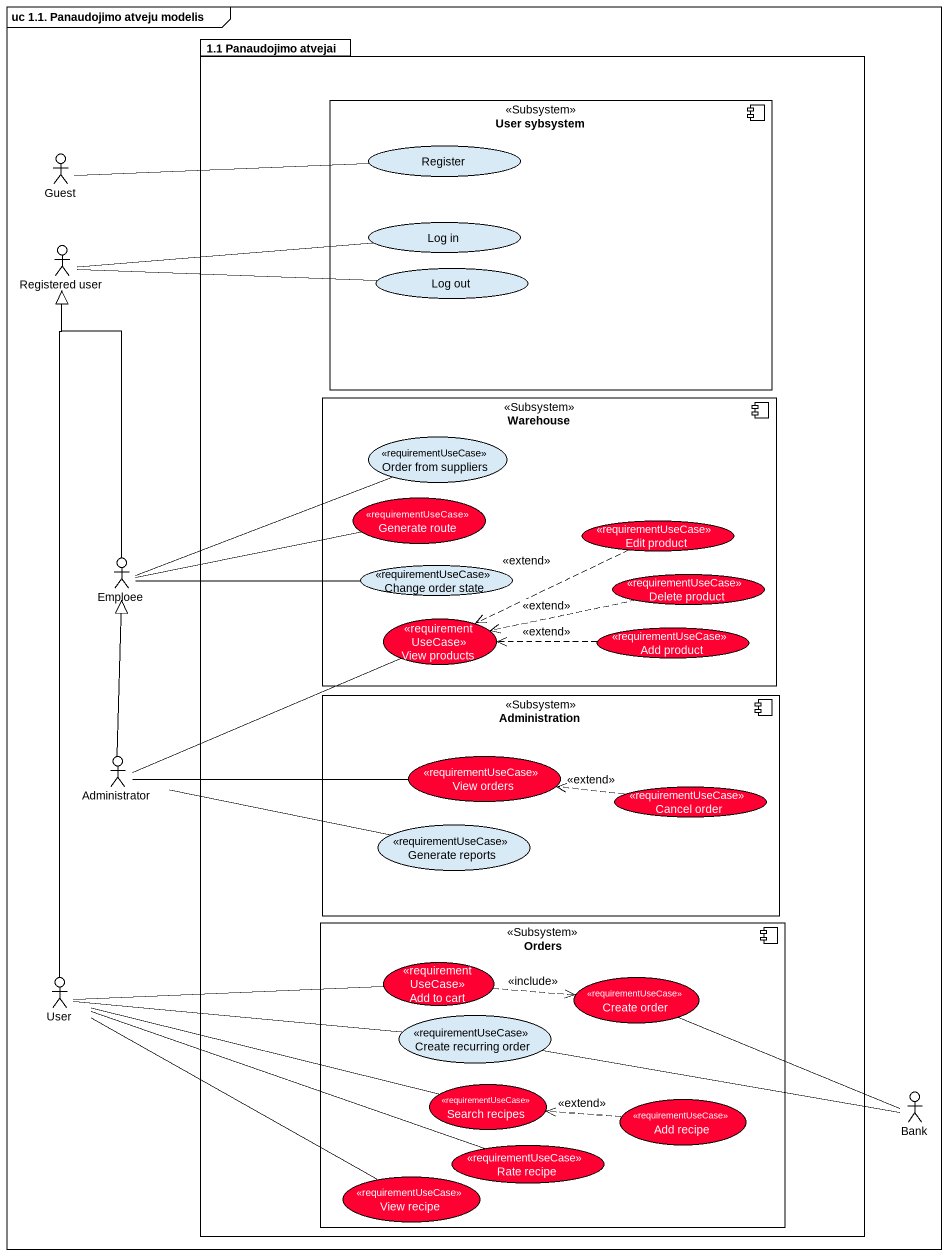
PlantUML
@startuml
mainframe uc 1.1. Panaudojimo atveju modelis
package "1.1 Panaudojimo atvejai" as p1_1_Panaudojimo_atvejai {
  component "User sybsystem" as User_sybsystem <<Subsystem>> {
    usecase Register
    usecase "Log in" as Log_in
    usecase "Log out" as Log_out
  }
  component Warehouse <<Subsystem>> {
    usecase "Order from suppliers" as Order_from_suppliers <<requirementUseCase>>
    usecase "Generate route" as Generate_route <<requirementUseCase>> #FF0033
    usecase "Edit product" as Edit_product <<requirementUseCase>> #FF0033
    usecase "Change order state" as Change_order_state <<requirementUseCase>>
    usecase "Delete product" as Delete_product <<requirementUseCase>> #FF0033
    usecase "View products" as View_products <<requirementUseCase>> #FF0033
    usecase "Add product" as Add_product <<requirementUseCase>> #FF0033
  }
  component Administration <<Subsystem>> {
    usecase "View orders" as View_orders <<requirementUseCase>> #FF0033
    usecase "Cancel order" as Cancel_order <<requirementUseCase>> #FF0033
    usecase "Generate reports" as Generate_reports <<requirementUseCase>>
  }
  component Orders <<Subsystem>> {
    usecase "Add to cart" as Add_to_cart <<requirementUseCase>> #FF0033
    usecase "Create order" as Create_order <<requirementUseCase>> #FF0033
    usecase "Create recurring order" as Create_recurring_order <<requirementUseCase>>
    usecase "Search recipes" as Search_recipes <<requirementUseCase>> #FF0033
    usecase "Rate recipe" as Rate_recipe <<requirementUseCase>> #FF0033
    usecase "Add recipe" as Add_recipe <<requirementUseCase>> #FF0033
    usecase "View recipe" as View_recipe <<requirementUseCase>> #FF0033
  }
}
actor Guest
actor "Registered user" as Registered_user
actor Emploee
actor Administrator
actor User
actor Bank
Guest -right- Register
Registered_user -right- Log_in
Registered_user -right- Log_out
Edit_product .left.> View_products : <<extend>>
Emploee -up-|> Registered_user
Emploee -right- Order_from_suppliers
Emploee -right- Generate_route
Emploee -right- Change_order_state
Delete_product .left.> View_products : <<extend>>
Add_product .left.> View_products : <<extend>>
Administrator -up-|> Emploee
Administrator -right- View_products
Administrator -right- View_orders
Administrator -right- Generate_reports
Cancel_order .left.> View_orders : <<extend>>
User -up-|> Registered_user
User -right- Add_to_cart
User -right- Create_recurring_order
User -right- Search_recipes
User -right- Rate_recipe
User -right- View_recipe
Add_to_cart .right.> Create_order : <<include>>
Create_order -right- Bank
Create_recurring_order -right- Bank
Add_recipe .left.> Search_recipes : <<extend>>
@enduml
